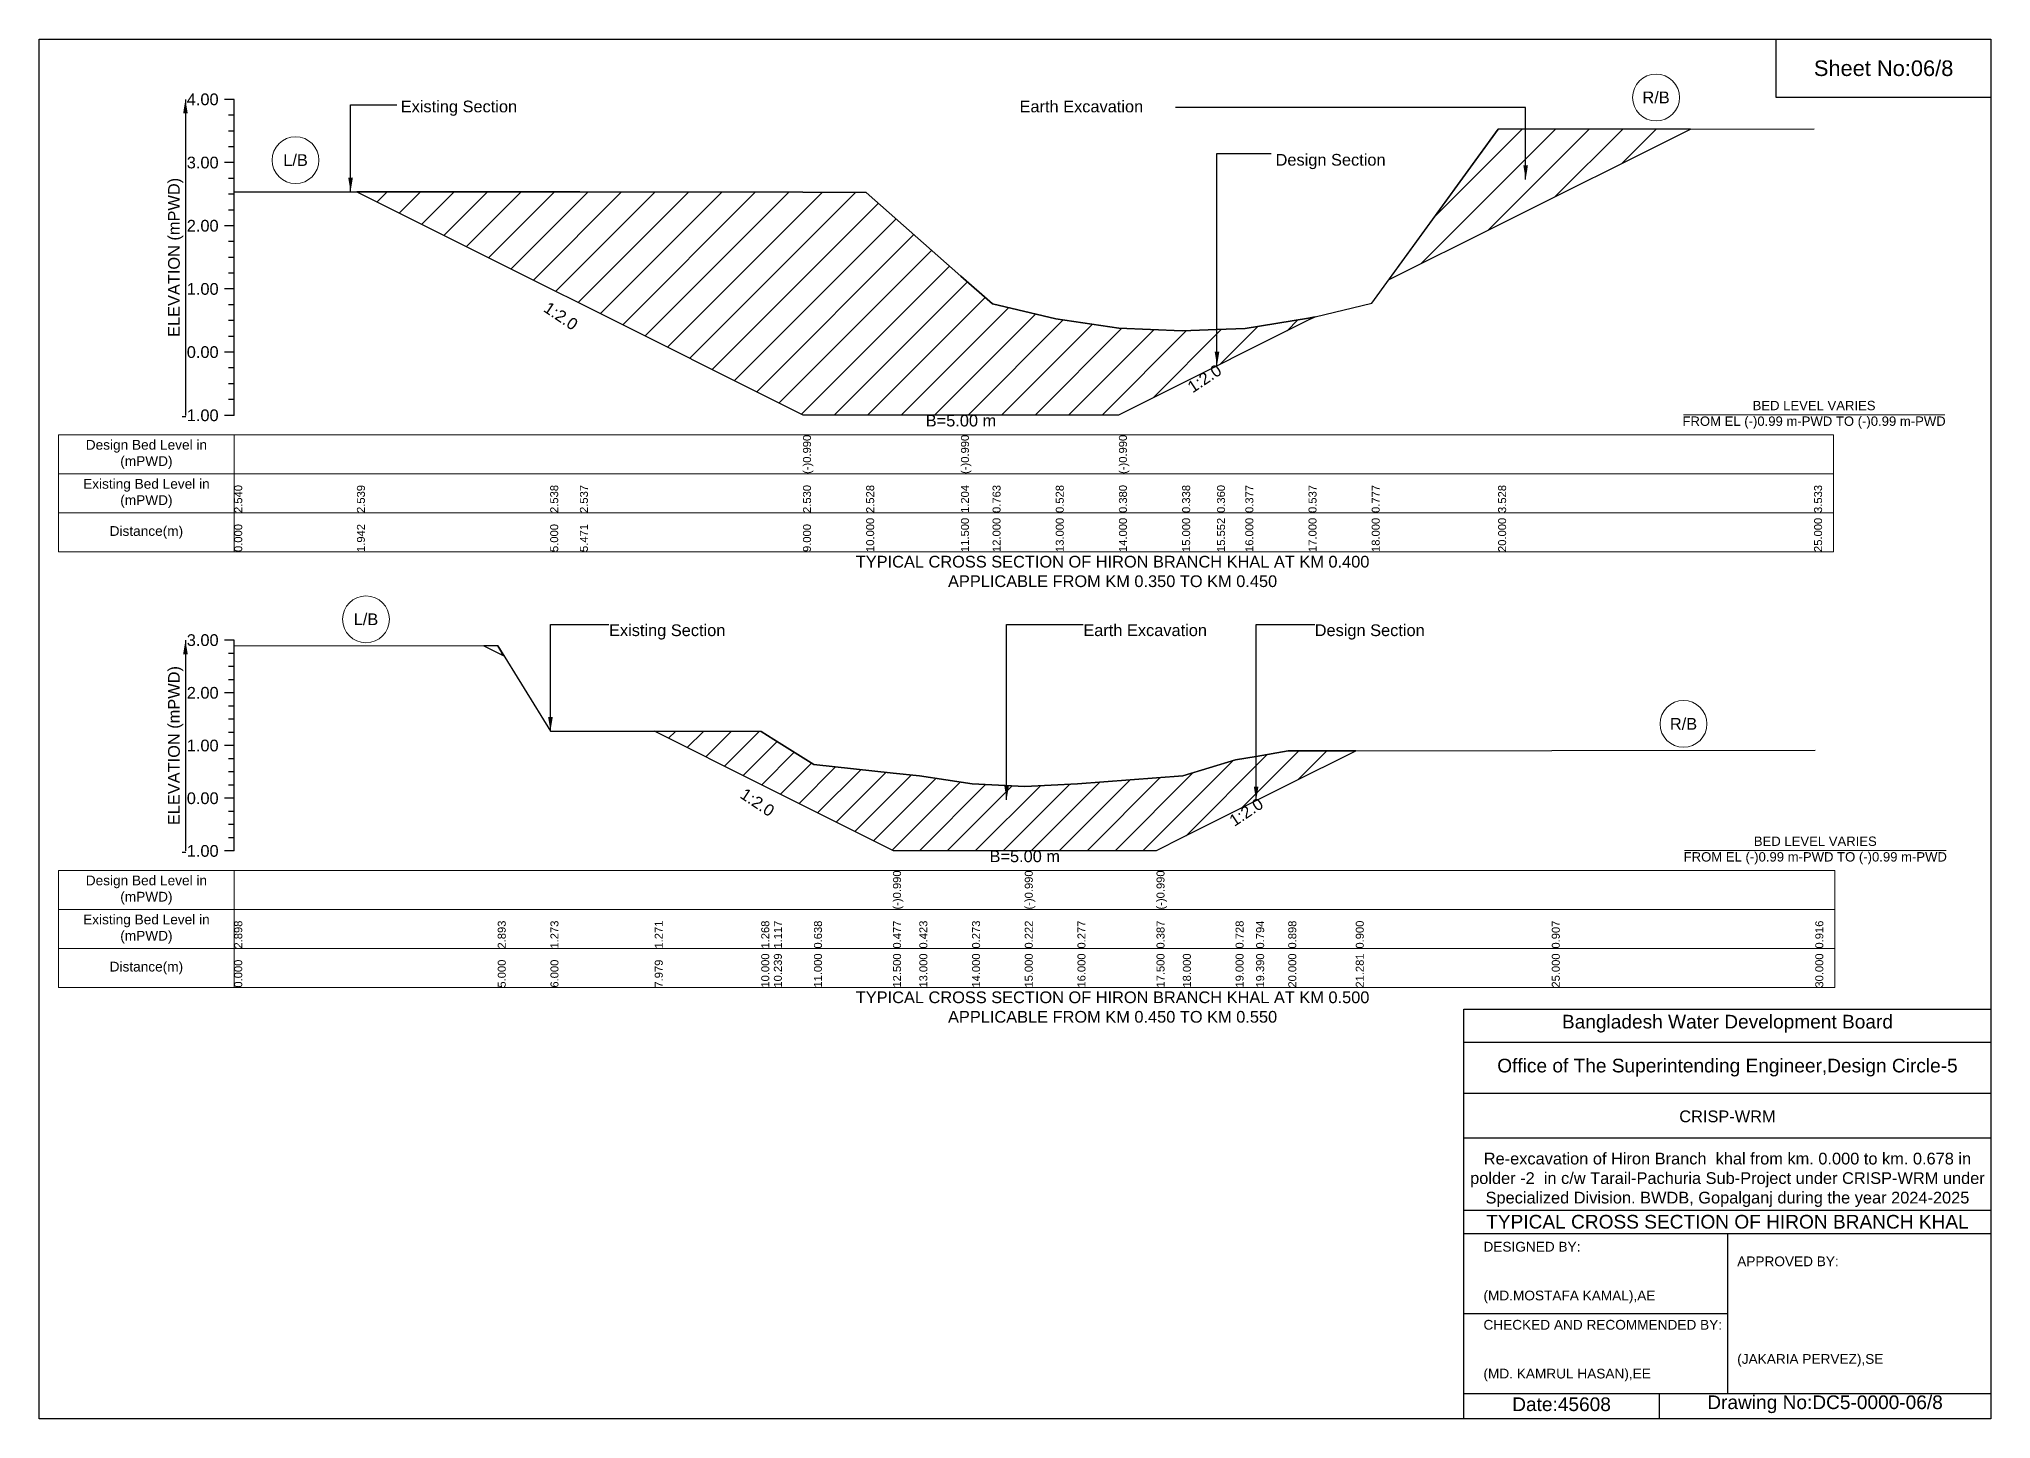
# Model space of a CAD drawing. Header units: inches. Extents: x 91000 to 178000, y -5656 to 8018.
# Drawn here: x 150000 to 158000, y -5656 to 0 of the extents above; entities that cross this region are included whole.
import ezdxf

# ---------------------------------------------------------------- set-up
doc = ezdxf.new("R2010")
doc.units = ezdxf.units.IN
doc.header["$LTSCALE"] = 7
doc.header["$MEASUREMENT"] = 0
for name, color, linetype, lineweight in [('Cross section Data Border', 7, 'Continuous', 9), ('Cross Section Labels', 7, 'Continuous', 9), ('Existing_Bed_Level for Xsection', 7, 'Continuous', 25)]:
    doc.layers.add(name, color=color, linetype=linetype, lineweight=lineweight)
doc.styles.get("Standard").update_dxf_attribs({"font": 'arial.ttf'})
doc.dimstyles.get("Standard").update_dxf_attribs({"dimtxt": 0.18, "dimasz": 0.18, "dimexe": 0.18, "dimexo": 0.0625, "dimgap": 0.09, "dimtad": 0, "dimtih": 1, "dimtoh": 1, "dimdec": 4, "dimzin": 0, "dimdsep": 46, "dimtxsty": 'Standard', "dimcen": 0.09, "dimadec": 0, "dimazin": 0, "dimtfac": 1, "dimtdec": 4, "dimtofl": 0, "dimtmove": 0, "dimatfit": 3, "dimfxl": 1, "dimtolj": 1, "dimtzin": 0, "dimarcsym": 0})

msp = doc.modelspace()

# ---------------------------------------------------------------- hatches: boundary and pattern name
at = {"layer": 'Existing_Bed_Level for Xsection'}
h = msp.add_hatch(dxfattribs=at)
h.set_pattern_fill('ANSI31', color=256, scale=777, style=0)
h.paths.add_polyline_path([(155530.9, -987.5), (155980, -763), (156767.9, -369), (155980, -369.8)])
h = msp.add_hatch(dxfattribs=at)
h.set_pattern_fill('ANSI31', color=256, scale=777, style=0)
h.paths.add_polyline_path([(151302.9, -625.9), (152095, -1022), (152216.9, -1082.9), (153131, -1540), (153390, -1540), (153778.5, -1540), (153908, -1540), (154167, -1540), (154426, -1540), (154685, -1410.5), (154827.9, -1339), (154944, -1281), (155203, -1151.5), (155229.9, -1138), (155203, -1144.5), (154944, -1185.9), (154827.9, -1190.4), (154685, -1196), (154426, -1185.1), (154167, -1146.8), (153908, -1085.9), (153778.5, -971.6), (153390, -628.8), (153131, -628.3), (152216.9, -626.4), (152095, -626.2)])
h = msp.add_hatch(dxfattribs=at)
h.set_pattern_fill('ANSI31', color=256, scale=648, style=0)
h.paths.add_polyline_path([(151822.4, -2487), (151880, -2515.8), (151905.6, -2528.6), (151880, -2487.1)])
h = msp.add_hatch(dxfattribs=at)
h.set_pattern_fill('ANSI31', color=256, scale=648, style=0)
h.paths.add_polyline_path([(152523.5, -2837.5), (152960, -3055.8), (153011.7, -3081.7), (153176, -3163.8), (153500, -3325.8), (153608, -3325.8), (153824, -3325.8), (154040, -3325.8), (154256, -3325.8), (154580, -3325.8), (154688, -3271.8), (154904, -3163.8), (154988.3, -3121.6), (155120, -3055.8), (155396.6, -2917.5), (155120, -2918), (154988.3, -2940.4), (154904, -2954.7), (154688, -3020.6), (154580, -3028.5), (154256, -3052.1), (154040, -3064), (153824, -3053), (153608, -3020.6), (153500, -3009), (153176, -2974.1), (153011.7, -2870.7), (152960, -2838.1)])

# ---------------------------------------------------------------- linework, layer by layer
for points in [[(150000, 0), (158000, 0), (158000, -5656), (150000, -5656)], [(157120, 0), (158000, 0), (158000, -240), (157120, -240)]]:
    msp.add_lwpolyline(points, close=True)
for points in [[(155840, -5656), (155840, -3976), (158000, -3976)], [(155840, -4112), (158000, -4112)], [(155840, -4320), (158000, -4320)], [(155840, -4504), (158000, -4504)], [(155840, -4800), (158000, -4800)], [(155840, -4896), (158000, -4896)], [(156920, -4896), (156920, -5552)], [(155840, -5224), (156920, -5224)], [(155840, -5552), (158000, -5552)], [(156640, -5552), (156640, -5656)]]:
    msp.add_lwpolyline(points)
at = {"layer": 'Cross section Data Border'}
for points in [[(150080, -1622.5), (157355, -1622.5), (157355, -2102.5), (150080, -2102.5)], [(150080, -3408), (157360, -3408), (157360, -3888), (150080, -3888)]]:
    msp.add_lwpolyline(points, close=True, dxfattribs=at)
for points in [[(150800, -1622.5), (150800, -2102.5)], [(150080, -1782.5), (157355, -1782.5)], [(150080, -1942.5), (157355, -1942.5)], [(150800, -3408), (150800, -3888)], [(150080, -3568), (157360, -3568)], [(150080, -3728), (157360, -3728)]]:
    msp.add_lwpolyline(points, dxfattribs=at)
at = {"layer": 'Cross Section Labels'}
for points in [[(156739.2, -1540), (157810.8, -1540)], [(156744.2, -3325.8), (157815.8, -3325.8)]]:
    msp.add_lwpolyline(points, dxfattribs=at)
for centre in [(156627.5, -239.6), (151051.4, -496.3), (151340, -2378.5), (156740, -2807.1)]:
    msp.add_circle(centre, 96, dxfattribs=at)
at = {"layer": 'Existing_Bed_Level for Xsection'}
for points in [[(150800, -247.5), (150760, -247.5)], [(150800, -312.3), (150776, -312.3)], [(150800, -1542.5), (150800, -1283.5), (150800, -1024.5), (150800, -765.5), (150800, -506.5), (150800, -247.5)], [(150800, -377), (150776, -377)], [(150800, -625.7), (151302.9, -625.9), (152095, -626.2), (152216.9, -626.4), (153131, -628.3), (153131, -628.3), (153390, -628.8), (153778.5, -971.6), (153778.5, -971.6), (153908, -1085.9), (154167, -1146.8), (154426, -1185.1), (154426, -1185.1), (154685, -1196), (154827.9, -1190.4), (154944, -1185.9), (155203, -1144.5), (155229.9, -1138), (155462, -1082.3), (155980, -369.8), (157275, -368.5)], [(150800, -441.8), (150776, -441.8)], [(150800, -506.5), (150760, -506.5)], [(150800, -571.3), (150776, -571.3)], [(150800, -636), (150776, -636)], [(150800, -700.8), (150776, -700.8)], [(150800, -765.5), (150760, -765.5)], [(150800, -830.3), (150776, -830.3)], [(150800, -895), (150776, -895)], [(150800, -959.8), (150776, -959.8)], [(150800, -1024.5), (150760, -1024.5)], [(150800, -1089.3), (150776, -1089.3)], [(150800, -1154), (150776, -1154)], [(150800, -1218.8), (150776, -1218.8)], [(150800, -1283.5), (150760, -1283.5)], [(150800, -1348.3), (150776, -1348.3)], [(150800, -1413), (150776, -1413)], [(150800, -1477.8), (150776, -1477.8)], [(150800, -1542.5), (150760, -1542.5)], [(150800, -2464), (150760, -2464)], [(150800, -3328), (150800, -3112), (150800, -2896), (150800, -2680), (150800, -2464)], [(150800, -2518), (150776, -2518)], [(150800, -2486), (151880, -2487.1), (152096, -2837), (152523.5, -2837.5), (152960, -2838.1), (153011.7, -2870.7), (153176, -2974.1), (153500, -3009), (153500, -3009), (153608, -3020.6), (153824, -3053), (154040, -3064), (154040, -3064), (154256, -3052.1), (154580, -3028.5), (154580, -3028.5), (154688, -3020.6), (154904, -2954.7), (154988.3, -2940.4), (155120, -2918), (155396.6, -2917.5), (156200, -2916), (157280, -2914.1)], [(150800, -2572), (150776, -2572)], [(150800, -2626), (150776, -2626)], [(150800, -2680), (150760, -2680)], [(150800, -2734), (150776, -2734)], [(150800, -2788), (150776, -2788)], [(150800, -2842), (150776, -2842)], [(150800, -2896), (150760, -2896)], [(150800, -2950), (150776, -2950)], [(150800, -3004), (150776, -3004)], [(150800, -3112), (150760, -3112)], [(150800, -3058), (150776, -3058)], [(150800, -3166), (150776, -3166)], [(150800, -3220), (150776, -3220)], [(150800, -3274), (150776, -3274)], [(150800, -3328), (150760, -3328)]]:
    msp.add_lwpolyline(points, dxfattribs=at)
for points in [[(155530.9, -987.5), (155980, -763), (156767.9, -369), (155980, -369.8)], [(151302.9, -625.9), (151302.9, -625.9), (152095, -1022), (152216.9, -1082.9), (153131, -1540), (153131, -1540), (153390, -1540), (153778.5, -1540), (153778.5, -1540), (153908, -1540), (154167, -1540), (154426, -1540), (154426, -1540), (154685, -1410.5), (154827.9, -1339), (154944, -1281), (155203, -1151.5), (155229.9, -1138), (155229.9, -1138), (155229.9, -1138), (155203, -1144.5), (154944, -1185.9), (154827.9, -1190.4), (154685, -1196), (154426, -1185.1), (154426, -1185.1), (154167, -1146.8), (153908, -1085.9), (153778.5, -971.6), (153778.5, -971.6), (153390, -628.8), (153131, -628.3), (153131, -628.3), (152216.9, -626.4), (152095, -626.2), (151302.9, -625.9)], [(151822.4, -2487), (151880, -2515.8), (151905.6, -2528.6), (151880, -2487.1)], [(152523.5, -2837.5), (152960, -3055.8), (153011.7, -3081.7), (153176, -3163.8), (153500, -3325.8), (153500, -3325.8), (153608, -3325.8), (153824, -3325.8), (154040, -3325.8), (154040, -3325.8), (154256, -3325.8), (154580, -3325.8), (154580, -3325.8), (154688, -3271.8), (154904, -3163.8), (154988.3, -3121.6), (155120, -3055.8), (155396.6, -2917.5), (155120, -2918), (154988.3, -2940.4), (154904, -2954.7), (154688, -3020.6), (154580, -3028.5), (154580, -3028.5), (154256, -3052.1), (154040, -3064), (154040, -3064), (153824, -3053), (153608, -3020.6), (153500, -3009), (153500, -3009), (153176, -2974.1), (153011.7, -2870.7), (152960, -2838.1)]]:
    msp.add_lwpolyline(points, close=True, dxfattribs=at)

# ---------------------------------------------------------------- texts
at = {"attachment_point": 5}
for s, insert, char_height in [('Sheet No:06/8', (157560, -120), 64), ('Bangladesh Water Development Board', (156920, -4036), 56), ('Office of The Superintending Engineer,Design Circle-5', (156920, -4216), 56)]:
    msp.add_mtext(s, dxfattribs=dict(at, insert=insert, char_height=char_height))
for s, insert, char_height, width, attachment_point in [('CRISP-WRM', (156920, -4416), 48, 2240, 5), ('Re-excavation of Hiron Branch  khal from km. 0.000 to km. 0.678 in polder -2  in c/w Tarail-Pachuria Sub-Project under CRISP-WRM under Specialized Division. BWDB, Gopalganj during the year 2024-2025', (156920, -4676), 48, 2160, 5), ('TYPICAL CROSS SECTION OF HIRON BRANCH KHAL', (156920, -4848), 56, 2240, 5), ('DESIGNED BY:^J^J^J(MD.MOSTAFA KAMAL),AE', (155920, -5056), 40, 1120, 4), ('APPROVED BY:^J^J^J^J^J^J(JAKARIA PERVEZ),SE', (156960, -5216), 40, 1120, 4), ('CHECKED AND RECOMMENDED BY:^J^J^J(MD. KAMRUL HASAN),EE', (155920, -5376), 40, 1120, 4), ('Date:45608', (156240, -5596), 56, 1120, 5), ('Drawing No:DC5-0000-06/8', (157320, -5596), 56, 1760, 5)]:
    msp.add_mtext(s, dxfattribs=dict(insert=insert, char_height=char_height, width=width, attachment_point=attachment_point))
at = {"layer": 'Cross section Data Border', "char_height": 40, "width": 640, "attachment_point": 5}
for s, insert in [('Design Bed Level in (mPWD)', (150440, -1702.5)), ('Existing Bed Level in (mPWD)', (150440, -1862.5)), ('Distance(m)', (150440, -2022.5)), ('Design Bed Level in (mPWD)', (150440, -3488)), ('Existing Bed Level in (mPWD)', (150440, -3648)), ('Distance(m)', (150440, -3808))]:
    msp.add_mtext(s, dxfattribs=dict(at, insert=insert))
at = {"layer": 'Cross Section Labels'}
for s, insert, char_height, attachment_point in [('R/B', (156627.5, -239.6), 48, 5), ('Existing Section', (151482.4, -252.4), 48, 1), ('Earth Excavation', (154018.5, -252.4), 48, 1), ('L/B', (151051.4, -496.3), 48, 5), ('Design Section', (155067.9, -471), 48, 1), ('BED LEVEL VARIES ^JFROM EL (-)0.99 m-PWD TO (-)0.99 m-PWD', (157275, -1540), 38.4, 5), ('B=5.00 m', (153778.5, -1540), 48, 2), ('TYPICAL CROSS SECTION OF HIRON BRANCH KHAL AT KM 0.400^JAPPLICABLE FROM KM 0.350 TO KM 0.450', (154400, -2182.5), 48, 5), ('L/B', (151340, -2378.5), 48, 5), ('Existing Section', (152336, -2399.2), 48, 1), ('Earth Excavation', (154280, -2399.2), 48, 1), ('Design Section', (155228.3, -2399.2), 48, 1), ('R/B', (156740, -2807.1), 48, 5), ('BED LEVEL VARIES ^JFROM EL (-)0.99 m-PWD TO (-)0.99 m-PWD', (157280, -3325.8), 38.4, 5), ('B=5.00 m', (154040, -3325.8), 48, 2), ('TYPICAL CROSS SECTION OF HIRON BRANCH KHAL AT KM 0.500^JAPPLICABLE FROM KM 0.450 TO KM 0.550', (154400, -3968), 48, 5)]:
    msp.add_mtext(s, dxfattribs=dict(at, insert=insert, char_height=char_height, attachment_point=attachment_point))
at = {"layer": 'Cross Section Labels', "char_height": 48, "attachment_point": 2}
for insert, rotation in [((152152.2, -1115.3), 326.30993), ((154763.2, -1371.4), 33.69007), ((152957.7, -3108.7), 326.30993), ((154934.3, -3148.6), 33.69007)]:
    msp.add_mtext('1:2.0', dxfattribs=dict(at, insert=insert, rotation=rotation))
at = {"layer": 'Existing_Bed_Level for Xsection', "char_height": 48, "attachment_point": 6}
for s, insert in [('4.00', (150736, -247.5)), ('3.00', (150736, -506.5)), ('2.00', (150736, -765.5)), ('1.00', (150736, -1024.5)), ('0.00', (150736, -1283.5)), ('-1.00', (150736, -1542.5)), ('3.00', (150736, -2464)), ('2.00', (150736, -2680)), ('1.00', (150736, -2896)), ('0.00', (150736, -3112)), ('-1.00', (150736, -3328))]:
    msp.add_mtext(s, dxfattribs=dict(at, insert=insert))
at = {"layer": 'Existing_Bed_Level for Xsection', "rotation": 90}
for s, insert, char_height, attachment_point in [('ELEVATION (mPWD)', (150560, -895), 48, 5), ('(-)0.990', (153131, -1782.5), 32.8, 1), ('(-)0.990', (153778.5, -1782.5), 32.8, 1), ('(-)0.990', (154426, -1782.5), 32.8, 1), ('2.540', (150800, -1942.5), 32.8, 1), ('2.539', (151302.9, -1942.5), 32.8, 1), ('2.538', (152095, -1942.5), 32.8, 1), ('2.537', (152216.9, -1942.5), 32.8, 1), ('2.530', (153131, -1942.5), 32.8, 1), ('2.528', (153390, -1942.5), 32.8, 1), ('1.204', (153778.5, -1942.5), 32.8, 1), ('0.763', (153908, -1942.5), 32.8, 1), ('0.528', (154167, -1942.5), 32.8, 1), ('0.380', (154426, -1942.5), 32.8, 1), ('0.338', (154685, -1942.5), 32.8, 1), ('0.360', (154827.9, -1942.5), 32.8, 1), ('0.377', (154944, -1942.5), 32.8, 1), ('0.537', (155203, -1942.5), 32.8, 1), ('0.777', (155462, -1942.5), 32.8, 1), ('3.528', (155980, -1942.5), 32.8, 1), ('3.533', (157275, -1942.5), 32.8, 1), ('0.000', (150800, -2102.5), 32.8, 1), ('1.942', (151302.9, -2102.5), 32.8, 1), ('5.000', (152095, -2102.5), 32.8, 1), ('5.471', (152216.9, -2102.5), 32.8, 1), ('9.000', (153131, -2102.5), 32.8, 1), ('10.000', (153390, -2102.5), 32.8, 1), ('11.500', (153778.5, -2102.5), 32.8, 1), ('12.000', (153908, -2102.5), 32.8, 1), ('13.000', (154167, -2102.5), 32.8, 1), ('14.000', (154426, -2102.5), 32.8, 1), ('15.000', (154685, -2102.5), 32.8, 1), ('15.552', (154827.9, -2102.5), 32.8, 1), ('16.000', (154944, -2102.5), 32.8, 1), ('17.000', (155203, -2102.5), 32.8, 1), ('18.000', (155462, -2102.5), 32.8, 1), ('20.000', (155980, -2102.5), 32.8, 1), ('25.000', (157275, -2102.5), 32.8, 1), ('ELEVATION (mPWD)', (150560, -2896), 48, 5), ('(-)0.990', (153500, -3568), 32.8, 1), ('(-)0.990', (154040, -3568), 32.8, 1), ('(-)0.990', (154580, -3568), 32.8, 1), ('2.898', (150800, -3728), 32.8, 1), ('2.893', (151880, -3728), 32.8, 1), ('1.273', (152096, -3728), 32.8, 1), ('1.271', (152523.5, -3728), 32.8, 1), ('1.268', (152960, -3728), 32.8, 1), ('1.117', (153011.7, -3728), 32.8, 1), ('0.638', (153176, -3728), 32.8, 1), ('0.477', (153500, -3728), 32.8, 1), ('0.423', (153608, -3728), 32.8, 1), ('0.273', (153824, -3728), 32.8, 1), ('0.222', (154040, -3728), 32.8, 1), ('0.277', (154256, -3728), 32.8, 1), ('0.387', (154580, -3728), 32.8, 1), ('0.728', (154904, -3728), 32.8, 1), ('0.794', (154988.3, -3728), 32.8, 1), ('0.898', (155120, -3728), 32.8, 1), ('0.900', (155396.6, -3728), 32.8, 1), ('0.907', (156200, -3728), 32.8, 1), ('0.916', (157280, -3728), 32.8, 1), ('10.000', (152960, -3888), 32.8, 1), ('10.239', (153011.7, -3888), 32.8, 1), ('11.000', (153176, -3888), 32.8, 1), ('12.500', (153500, -3888), 32.8, 1), ('13.000', (153608, -3888), 32.8, 1), ('14.000', (153824, -3888), 32.8, 1), ('15.000', (154040, -3888), 32.8, 1), ('16.000', (154256, -3888), 32.8, 1), ('17.500', (154580, -3888), 32.8, 1), ('18.000', (154688, -3888), 32.8, 1), ('19.000', (154904, -3888), 32.8, 1), ('19.390', (154988.3, -3888), 32.8, 1), ('20.000', (155120, -3888), 32.8, 1), ('21.281', (155396.6, -3888), 32.8, 1), ('25.000', (156200, -3888), 32.8, 1), ('30.000', (157280, -3888), 32.8, 1), ('0.000', (150800, -3888), 32.8, 1), ('5.000', (151880, -3888), 32.8, 1), ('6.000', (152096, -3888), 32.8, 1), ('7.979', (152523.5, -3888), 32.8, 1)]:
    msp.add_mtext(s, dxfattribs=dict(at, insert=insert, char_height=char_height, attachment_point=attachment_point))

# ---------------------------------------------------------------- leaders
at = {"layer": 'Cross Section Labels', "annotation_type": 0, "has_hookline": 1}
for points, hookline_direction, text_width in [([(151276.8, -625.9), (151276.8, -269.2), (151466.1, -269.2)], 0, 467.2), ([(156092.9, -575.4), (156092.9, -281.1), (154657.2, -281.1)], 1, 497), ([(154827.9, -1339), (154827.9, -468.8), (155049.9, -468.8)], 0, 441.2), ([(152096, -2837), (152096, -2399.2), (152335.9, -2399.2)], 0, 467.2), ([(153965.6, -3118.1), (153965.6, -2399.2), (154279.9, -2399.2)], 0, 497), ([(154988.3, -3121.6), (154988.3, -2399.2), (155228.2, -2399.2)], 0, 441.2)]:
    msp.add_leader(points, dimstyle='Standard', override={"dimasz": 57.6}, dxfattribs=dict(at, hookline_direction=hookline_direction, text_width=text_width))
at = {"layer": 'Existing_Bed_Level for Xsection'}
for points in [[(150600, -247.5), (150600, -1542.5)], [(150600, -2464), (150600, -3328)]]:
    msp.add_leader(points, dimstyle='Standard', override={"dimasz": 57.6}, dxfattribs=at)

doc.saveas('drawing.dxf')
